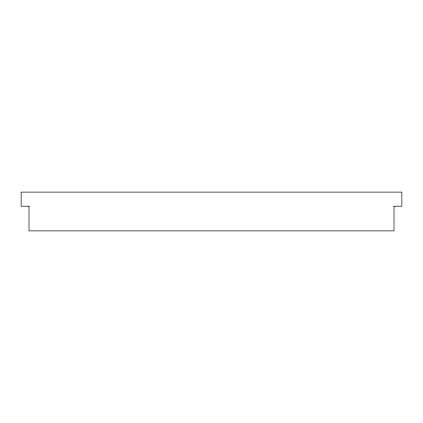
<?xml version="1.0" encoding="UTF-8"?>
<svg xmlns="http://www.w3.org/2000/svg" width="423" height="423" viewBox="0 0 423 423"><rect width="100%" height="100%" fill="white"/><g stroke="black" fill="none" stroke-linecap="round" stroke-linejoin="round"><path stroke-width="0.63" d="M29.081 206.213L21.15 206.213L21.15 192.111L401.85 192.111L401.85 206.213L393.919 206.213M393.998 206.213L393.998 230.889L29.002 230.889L29.002 206.213"/></g></svg>
